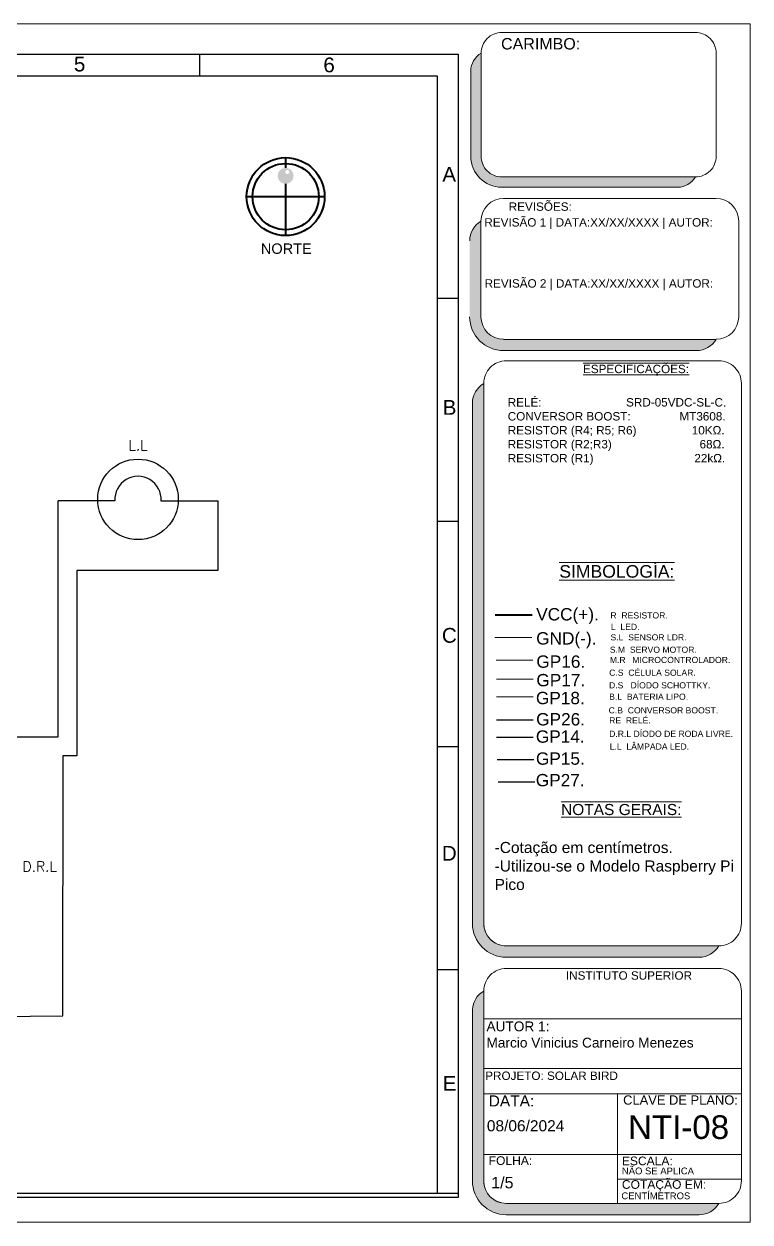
# Model space of a CAD drawing. Header units: inches. Extents: x 24 to 314, y 15 to 209.
# Drawn here: x 195.6 to 313.5, y 14.5 to 209 of the extents above; entities that cross this region are included whole.
import ezdxf
from ezdxf.enums import TextEntityAlignment as Align

# ---------------------------------------------------------------- set-up
doc = ezdxf.new("R2010")
doc.units = ezdxf.units.IN
doc.layers.add('1', color=1, linetype='Continuous')
for name, color, linetype, lineweight in [('MURO TABLAROCA', 100, 'Continuous', 15), ('MUROS', 1, 'Continuous', 40), ('PUERTAS', 33, 'LÍMITE2', 9), ('TEXTOS', 11, 'Continuous', 13), ('TRAZOS 1', 70, 'Continuous', 9), ('TRAZOS 3', 50, 'Continuous', 9)]:
    doc.layers.add(name, color=color, linetype=linetype, lineweight=lineweight)
doc.styles.add('ROMANS', font='romans', dxfattribs={"height": 1.5})
doc.linetypes.add('LÍMITE2', pattern='A,6.35,-2.54,[132,ltypeshp.shx,S=2.54,R=0,X=-2.54,Y=0],-2.54,25.4', length=36.83)

# ---------------------------------------------------------------- blocks, each defined once
blk = doc.blocks.new('NORTE 2')
at = {"layer": 'TRAZOS 1', "linetype": 'ByBlock', "ltscale": 0.001}
h = blk.add_hatch(color=1, dxfattribs=at)
h.set_gradient(color1=(255, 0, 0), color2=(255, 128, 128), one_color=1, tint=0.75)
h.paths.add_polyline_path([(-2.84, 0, 1), (-6.36, 0, 1)])
h.paths.add_polyline_path([(-5.9, 0.38, -1), (-5.02, 0.38, -1)], flags=16)
at = {"layer": 'MUROS'}
for p, q in [((0, -8.65), (0, 8.65)), ((-8.65, 0), (-6.36, 0)), ((-2.84, 0), (8.65, 0))]:
    blk.add_line(p, q, dxfattribs=at)
for radius in [8.65, 7.35]:
    blk.add_circle((0, 0), radius, dxfattribs=at)

msp = doc.modelspace()

# ---------------------------------------------------------------- hatches: boundary and pattern name
at = {"layer": 'MUROS', "linetype": 'ByBlock', "ltscale": 0.001}
h = msp.add_hatch(color=252, dxfattribs=at)
h.set_gradient(color1=(132, 132, 132), color2=(148, 148, 148), one_color=1, tint=0.58)
h.paths.add_polyline_path([(273.5, 157.78, -0.414214), (269.83, 161.46), (269.83, 176.98, 0.267949), (267.99, 173.8), (267.99, 161.46, 0.414214), (273.5, 155.95), (304.81, 155.95, 0.267949), (307.99, 157.78)])
at = {"layer": 'MUROS', "linetype": 'ByBlock', "ltscale": 0.01}
h = msp.add_hatch(color=8, dxfattribs=at)
h.set_gradient(color1=(128, 128, 128), color2=(163, 163, 163), one_color=1, tint=0.64)
edge = h.paths.add_edge_path()
edge.add_arc((272.11, 147.44), 3.67, 120, 180)
edge.add_line((268.43, 147.44), (268.43, 63.01))
edge.add_arc((273.94, 63.01), 5.51, 180, 270)
edge.add_line((273.94, 57.5), (305.25, 57.5))
edge.add_arc((305.25, 61.17), 3.67, 270, 330)
edge.add_line((308.43, 59.34), (273.94, 59.34))
edge.add_arc((273.94, 63.01), 3.67, 180, 270, ccw=False)
edge.add_line((270.27, 63.01), (270.27, 150.62))
h = msp.add_hatch(color=8, dxfattribs=at)
h.set_gradient(color1=(128, 128, 128), color2=(163, 163, 163), one_color=1, tint=0.64)
edge = h.paths.add_edge_path()
edge.add_arc((305.25, 19.37), 3.67, 270, 330)
edge.add_line((308.43, 17.54), (273.94, 17.54))
edge.add_arc((273.94, 21.21), 3.67, 180, 270, ccw=False)
edge.add_line((270.27, 21.21), (270.27, 51.99))
edge.add_arc((272.1, 48.81), 3.67, 119.9036, 176.9058)
edge.add_line((268.43, 49.01), (268.43, 21.21))
edge.add_arc((273.94, 21.21), 5.51, 180, 270)
edge.add_line((273.94, 15.7), (305.25, 15.7))
at = {"layer": 'PUERTAS', "linetype": 'ByBlock', "ltscale": 0.001}
h = msp.add_hatch(color=253, dxfattribs=at)
h.set_gradient(color1=(173, 173, 173), color2=(179, 179, 179), one_color=1, tint=0.7)
h.paths.add_polyline_path([(273.2, 184.15, -0.414214), (269.85, 187.5), (269.85, 204.24, 0.268351), (268.17, 201.32), (268.17, 187.5, 0.414214), (273.2, 182.47), (301.75, 182.47, 0.267083), (304.65, 184.15)])

# ---------------------------------------------------------------- linework, layer by layer
at = {"color": 1}
for p, q in [((201.2, 93.27), (201.2, 131.57)), ((143.9, 93.27), (201.2, 93.27))]:
    msp.add_line(p, q, dxfattribs=at)
at = {"color": 5}
for p, q in [((227.16, 120.31), (227.16, 131.57)), ((204.31, 90.22), (204.31, 120.31)), ((204.31, 120.31), (227.16, 120.31)), ((201.95, 47.99), (202.02, 90.22)), ((202.02, 90.22), (204.31, 90.22)), ((138.66, 47.45), (201.95, 47.99))]:
    msp.add_line(p, q, dxfattribs=at)
at = {"color": 32, "true_color": 0xd16500}
msp.add_line((272.33, 96.02), (278.29, 96.02), dxfattribs=at)
at = {"color": 4}
msp.add_line((272.33, 93.24), (278.29, 93.24), dxfattribs=at)
at = {"color": 192, "true_color": 0x7700bc}
msp.add_line((272.44, 89.58), (278.41, 89.58), dxfattribs=at)
at = {"color": 74}
msp.add_line((272.6, 85.94), (278.57, 85.94), dxfattribs=at)
msp.add_circle((214.16, 131.81), 6.53)
at = {"layer": '1', "color": 1}
for p, q in [((26.9, 204.08), (266.15, 204.08)), ((224.13, 204.08), (224.13, 200.53)), ((266.15, 204.08), (266.15, 18.51)), ((29.94, 200.53), (262.71, 200.53)), ((262.71, 200.53), (262.71, 19.19)), ((266.15, 164.39), (262.71, 164.39)), ((266.15, 128.2), (262.71, 128.2)), ((266.15, 91.62), (262.71, 91.62)), ((266.15, 55.43), (262.71, 55.43)), ((26.9, 19.19), (266.15, 19.19)), ((266.15, 18.51), (26.9, 18.51))]:
    msp.add_line(p, q, dxfattribs=at)
at = {"layer": '1', "color": 0}
for p, q in [((210.42, 131.57), (201.2, 131.57)), ((217.89, 131.57), (227.16, 131.57))]:
    msp.add_line(p, q, dxfattribs=at)
at = {"layer": '1', "color": 7}
msp.add_arc((214.16, 131.81), 3.75, 356.3476, 183.6524, dxfattribs=at)
at = {"layer": 'MURO TABLAROCA', "color": 5, "linetype": 'ByBlock', "ltscale": 0.001}
msp.add_line((272.09, 109.4), (278.08, 109.4), dxfattribs=at)
at = {"layer": 'MURO TABLAROCA', "color": 6, "linetype": 'ByBlock', "ltscale": 0.001}
msp.add_line((272.27, 105.73), (278.25, 105.73), dxfattribs=at)
at = {"layer": 'MURO TABLAROCA', "color": 2, "linetype": 'ByBlock', "ltscale": 0.001}
msp.add_line((272.33, 102.64), (278.31, 102.64), dxfattribs=at)
at = {"layer": 'MURO TABLAROCA', "color": 3, "linetype": 'ByBlock', "ltscale": 0.001}
msp.add_line((272.33, 99.74), (278.31, 99.74), dxfattribs=at)
at = {"layer": 'MUROS', "linetype": 'ByBlock', "ltscale": 0.01}
msp.add_line((272.14, 113.08), (278.13, 113.08), dxfattribs=at)
at = {"layer": 'TRAZOS 3', "color": 1}
for p, q in [((268.17, 187.5), (268.17, 201.34)), ((301.75, 182.47), (273.2, 182.47)), ((273.5, 180.65), (307.99, 180.65)), ((269.83, 161.46), (269.83, 176.98)), ((311.66, 176.98), (311.66, 161.46)), ((307.99, 157.78), (273.5, 157.78)), ((304.81, 155.95), (273.5, 155.95)), ((270.27, 63.01), (270.27, 150.62)), ((268.43, 63.01), (268.43, 147.44)), ((308.43, 59.34), (273.94, 59.34)), ((305.25, 57.5), (273.94, 57.5)), ((270.27, 21.21), (270.27, 51.99)), ((268.43, 21.21), (268.43, 49.01)), ((270.27, 47.52), (312.1, 47.52)), ((270.27, 39.41), (312.1, 39.41)), ((270.27, 35.34), (312.1, 35.34)), ((291.99, 35.34), (291.99, 17.54)), ((270.27, 25.46), (291.99, 25.46)), ((291.99, 25.46), (312.1, 25.46)), ((291.99, 21.5), (312.1, 21.5)), ((308.43, 17.54), (273.94, 17.54)), ((305.25, 15.7), (273.94, 15.7))]:
    msp.add_line(p, q, dxfattribs=at)
at = {"layer": 'TRAZOS 3'}
for p, q in [((269.83, 165.96), (269.83, 176.98)), ((269.83, 176.97), (269.83, 165.98))]:
    msp.add_line(p, q, dxfattribs=at)
at = {"layer": 'TRAZOS 3', "color": 1}
msp.add_lwpolyline([(24.42, 208.97), (313.5, 208.97), (313.5, 14.52), (24.42, 14.52)], dxfattribs=at)
for points in [[(273.2, 207.59), (304.65, 207.59, -0.414214), (308, 204.24), (308, 187.5, -0.414214), (304.65, 184.15), (273.2, 184.15, -0.414214), (269.85, 187.5), (269.85, 204.24, -0.414214)], [(308.43, 59.34), (273.94, 59.34, -0.414214), (270.27, 63.01), (270.27, 150.62, -0.414214), (273.94, 154.3), (308.43, 154.3, -0.414214), (312.1, 150.62), (312.1, 63.01, -0.414214)], [(308.43, 17.54), (273.94, 17.54, -0.414214), (270.27, 21.21), (270.27, 51.99, -0.414214), (273.94, 55.66), (308.43, 55.66, -0.414214), (312.1, 51.99), (312.1, 21.21, -0.414214)]]:
    msp.add_lwpolyline(points, format="xyb", close=True, dxfattribs=at)
for centre, radius, start, end in [((271.53, 201.33), 3.36, 120.0496, 179.8644), ((273.2, 187.5), 5.03, 180, 270), ((301.74, 185.83), 3.36, 270.1356, 329.9504), ((273.5, 176.98), 3.67, 90, 180), ((307.99, 176.98), 3.67, 0, 90), ((271.67, 173.8), 3.67, 120, 180), ((273.5, 161.46), 5.51, 180, 270), ((273.5, 161.46), 3.67, 180, 270), ((273.5, 161.46), 3.67, 180, 270), ((307.99, 161.46), 3.67, 270, 0), ((304.81, 159.62), 3.67, 270, 330), ((272.11, 147.44), 3.67, 120, 180), ((273.94, 63.01), 5.51, 180, 270), ((273.94, 63.01), 3.67, 180, 270), ((305.25, 61.17), 3.67, 270, 330), ((272.1, 48.81), 3.67, 119.9036, 176.9058), ((273.94, 21.21), 5.51, 180, 270), ((273.94, 21.21), 3.67, 180, 270), ((305.25, 19.37), 3.67, 270, 330)]:
    msp.add_arc(centre, radius, start, end, dxfattribs=at)

# ---------------------------------------------------------------- block references
at = {"layer": 'TRAZOS 1', "linetype": 'ByBlock', "xscale": 0.7312144495587367, "yscale": 0.7312144495587367, "zscale": 0.7312144495587367, "rotation": 270}
msp.add_blockref('NORTE 2', (238.12, 180.95), dxfattribs=at)

# ---------------------------------------------------------------- texts
at = {"color": 1, "style": 'ROMANS'}
for s, p in [('L.L', (214.16, 139.76)), ('D.R.L', (198.2, 71.39))]:
    msp.add_text(s, height=1.645, dxfattribs=at).set_placement(p, align=Align.CENTER)
at = {"layer": 'TEXTOS', "color": 74, "linetype": 'ByBlock', "ltscale": 0.01, "insert": (273.09, 206.69), "char_height": 1.86, "width": 36.6183, "attachment_point": 1}
msp.add_mtext('{\\fArial|b0|i0|c0|p34;CARIMBO:}', dxfattribs=at)
at = {"layer": 'TEXTOS', "color": 1, "char_height": 2.4, "width": 12.6418, "attachment_point": 1}
for s, insert in [('{\\fArial|b0|i0|c0|p34;5}', (203.75, 203.67)), ('{\\fArial|b0|i0|c0|p34;6}', (244.24, 203.53)), ('{\\fArial|b0|i0|c0|p34;A}', (263.55, 185.77)), ('{\\fArial|b0|i0|c0|p34;B}', (263.61, 147.94)), ('{\\fArial|b0|i0|c0|p34;C}', (263.48, 110.94)), ('{\\fArial|b0|i0|c0|p34;D}', (263.47, 75.57)), ('{\\fArial|b0|i0|c0|p34;E}', (263.61, 38.22))]:
    msp.add_mtext(s, dxfattribs=dict(at, insert=insert))
at = {"layer": 'TEXTOS', "color": 74, "attachment_point": 1}
for s, insert, char_height, width in [('{\\fArial|b0|i0|c0|p34;REVISÕES:}', (274.33, 180.01), 1.3599, 209.2265), ('{\\fArial|b0|i0|c0|p34;REVISÃO 1 | DATA:XX/XX/XXXX | AUTOR:}', (270.38, 177.45), 1.3599, 35.8621), ('{\\fArial|b0|i0|c0|p34;REVISÃO 2 | DATA:XX/XX/XXXX | AUTOR:}', (270.42, 167.54), 1.3599, 35.8621), ('{\\fArial|b0|i0|c0|p34;\\L\\OESPECIFICAÇÕES:}', (286.39, 153.66), 1.3599, 19.1196), ('{\\fBernard MT Condensed|b0|i0|c0|p18;\\P\\fArial|b0|i0|c0|p34;    RELÉ:                          SRD-05VDC-SL-C.\\P    CONVERSOR BOOST:               MT3608.\\P    RESISTOR (R4; R5; R6)                 10KΩ.\\P    \\fArial|b0|i0|c0|p34;RESISTOR (R2;R3)                           68Ω.\\P\\fArial|b0|i0|c0|p34;    \\fArial|b0|i0|c0|p34;RESISTOR (R1)                               22kΩ.\\P\\fArial|b0|i0|c0|p34;   }', (272.06, 150.51), 1.3599, 41.5686), ('{\\fArial|b0|i0|c0|p34;\\L\\OSIMBOLOGÍA:}', (282.54, 121.14), 2.0398, 13.174), ('{\\fArial|b0|i0|c0|p34;VCC(\\C1;+\\C74;).}', (278.79, 114.16), 2.0005, 35.1715), ('{\\fArial|b0|i0|c0|p34;R  RESISTOR.}', (290.83, 113.48), 1, 29.6245), ('{\\fArial|b0|i0|c0|p34;L  LED.}', (290.9, 111.62), 1, 29.6245), ('{\\fArial|b0|i0|c0|p34;GND(\\C5;-\\C74;).}', (278.79, 110.25), 2.0005, 35.1715), ('{\\fArial|b0|i0|c0|p34;S.L  SENSOR LDR.}', (290.85, 109.92), 1, 29.6245), ('{\\fArial|b0|i0|c0|p34;S.M  SERVO MOTOR.}', (290.74, 107.91), 1, 29.6245), ('{\\fArial|b0|i0|c0|p34;GP16.}', (278.82, 106.48), 2.0005, 35.1715), ('{\\fArial|b0|i0|c0|p34;\\H0.714286x;M.R\\H1.4x;  \\H0.714286x;MICROCONTROLADOR.}', (290.74, 106.25), 1.4, 29.6245), ('{\\fArial|b0|i0|c0|p34;GP17.}', (278.82, 103.47), 2.0005, 35.1715), ('{\\fArial|b0|i0|c0|p34;C.S  CÉLULA SOLAR.}', (290.64, 104.18), 1, 29.6245), ('{\\fArial|b0|i0|c0|p34;D.S   DÍODO SCHOTTKY.}', (290.61, 102.13), 1, 29.6245), ('{\\fArial|b0|i0|c0|p34;GP18.}', (278.75, 100.57), 2.0005, 35.1715), ('{\\fArial|b0|i0|c0|p34;B.L  BATERIA LIPO.}', (290.64, 100.28), 1, 29.6245), ('{\\fArial|b0|i0|c0|p34;C.B  CONVERSOR BOOST.}', (290.55, 98.07), 1, 29.6245), ('{\\fArial|b0|i0|c0|p34;GP26.}', (278.79, 97.12), 2.0005, 35.1715), ('{\\fArial|b0|i0|c0|p34;RE  RELÉ.}', (290.63, 96.44), 1, 29.6245), ('{\\fArial|b0|i0|c0|p34;GP14.}', (278.74, 94.31), 2.0005, 35.1715), ('{\\fArial|b0|i0|c0|p34;D.R.L DÍODO DE RODA LIVRE.}', (290.63, 94.26), 1, 29.6245), ('{\\fArial|b0|i0|c0|p34;L.L  LÂMPADA LED.}', (290.72, 92.19), 1, 29.6245), ('{\\fArial|b0|i0|c0|p34;GP15.}', (278.75, 90.74), 2.0005, 35.1715), ('{\\fArial|b0|i0|c0|p34;GP27.}', (278.73, 87.24), 2.0005, 35.1715), ('{\\fArial|b0|i0|c0|p34;\\L\\ONOTAS GERAIS:}', (282.82, 82.37), 1.8, 28.7188), ('{\\fArial|b0|i0|c0|p34;-Cotação em centímetros.\\P-Utilizou-se o Modelo Raspberry Pi Pico\\P\\P }', (272.04, 76.21), 1.8, 40.1479), ('{\\fArial|b0|i0|c0|p34;INSTITUTO SUPERIOR}', (283.61, 55.21), 1.3599, 43.9091), ('{\\fArial|b0|i0|c0|p34;AUTOR 1: \\PMarcio Vinicius Carneiro Menezes}', (270.72, 47.07), 1.5865, 60.7346), ('{\\fArial|b0|i0|c0|p34;PROJETO: SOLAR BIRD}', (270.52, 38.94), 1.3599, 44.3071), ('{\\fArial|b0|i0|c0|p34;DATA:}', (271.08, 35.07), 1.8, 40.6092), ('{\\fArial|b0|i0|c0|p34;CLAVE DE PLANO:}', (292.9, 35.07), 1.5, 21.2143), ('{\\fArial|b0|i0|c0|p34;08/06/2024}', (270.78, 31.04), 1.8, 12.6418), ('{\\fArial|b0|i0|c0|p34;NTI-08}', (293.7, 31.84), 3.8416, 21.7671), ('{\\fArial|b0|i0|c0|p34;FOLHA:}', (271.08, 25.19), 1.4, 17.9311), ('{\\fArial|b0|i0|c0|p34;NÃO SE APLICA}', (292.7, 23.36), 1.1, 17.7052), ('{\\fArial|b0|i0|c0|p34;ESCALA:}', (292.7, 25.14), 1.4, 10.1645), ('{\\fArial|b0|i0|c0|p34;1/5}', (271.5, 21.84), 1.8573, 12.6418), ('{\\fArial|b0|i0|c0|p34;COTAÇÃO EM:}', (292.7, 21.31), 1.4, 14.5001), ('{\\fArial|b0|i0|c0|p34;CENTÍMETROS}', (292.62, 19.32), 1.1, 14.3993)]:
    msp.add_mtext(s, dxfattribs=dict(at, insert=insert, char_height=char_height, width=width))
at = {"layer": 'TEXTOS', "insert": (234.1, 173.35), "char_height": 1.688, "width": 25.2826, "attachment_point": 1}
msp.add_mtext('{\\fArial|b0|i0|c0|p34;NORTE}', dxfattribs=at)

doc.saveas('drawing.dxf')
